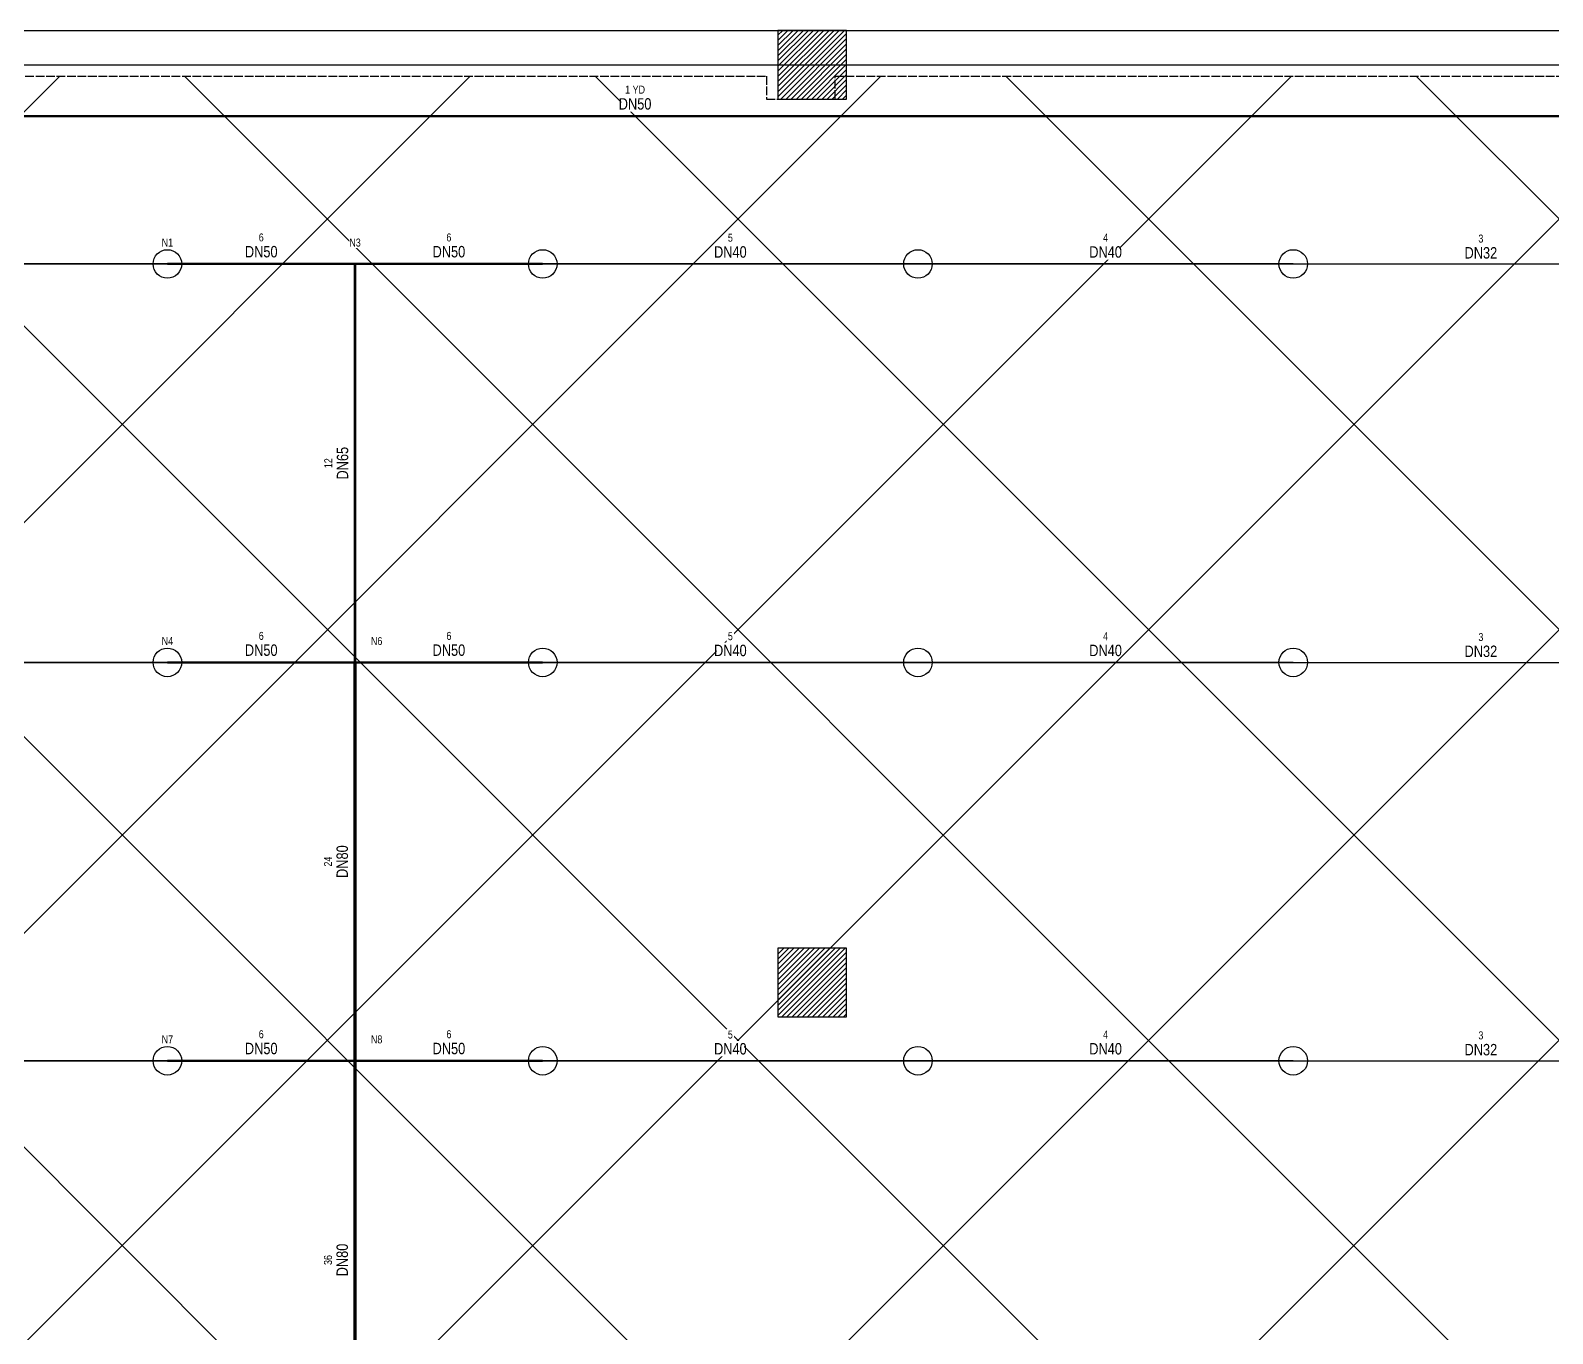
# Model space of a CAD drawing. Header units: centimetres. Extents: x 0 to 9130, y -568 to 3288.
# Drawn here: x 1716 to 3048, y 1360 to 2500 of the extents above; entities that cross this region are included whole.
import ezdxf
from ezdxf.enums import TextEntityAlignment as Align

# ---------------------------------------------------------------- set-up
doc = ezdxf.new("R2010")
doc.units = ezdxf.units.CM
doc.linetypes.add('DASHED', pattern=[1.524, 1.27, -0.254])
for name, color, linetype in [('ROTAS-MIMARI-DUVAR', 8, 'Continuous'), ('ROTAS-MIMARI-KOLON', 8, 'Continuous'), ('ROTAS-MIMARI-KOLON-TARAMA', 9, 'Continuous'), ('ROTAS-YANGIN-DOLAP-BORU', 1, 'Continuous'), ('ROTAS-YANGIN-DOLAP-CAP', 1, 'Continuous'), ('ROTAS-YANGIN-DOLAP-ERISIM', 3, 'DASHED'), ('ROTAS-YANGIN-DOLAP-KAPSAMA', 3, 'Continuous'), ('ROTAS-YANGIN-DUGUM', 3, 'Continuous'), ('ROTAS-YANGIN-SPR-BORU', 140, 'Continuous'), ('ROTAS-YANGIN-SPR-CAP', 141, 'Continuous'), ('ROTAS-YANGIN-SPRINKLER', 15, 'Continuous')]:
    doc.layers.add(name, color=color, linetype=linetype)
doc.styles.add('ROTAS', font='arial.ttf')

# ---------------------------------------------------------------- blocks, each defined once
blk = doc.blocks.new('ROTAS-SPR-DIK')
blk.add_circle((0, 0), 12.5)

msp = doc.modelspace()

# ---------------------------------------------------------------- hatches: boundary and pattern name
at = {"layer": 'ROTAS-MIMARI-KOLON-TARAMA'}
h = msp.add_hatch(dxfattribs=at)
h.set_pattern_fill('ANSI31')
h.paths.add_polyline_path([(2370, 2440), (2430, 2440), (2430, 2500), (2370, 2500)])
h = msp.add_hatch(dxfattribs=at)
h.set_pattern_fill('ANSI31')
h.paths.add_polyline_path([(2370, 1637), (2430, 1637), (2430, 1697), (2370, 1697)])
at = {"layer": 'ROTAS-YANGIN-DOLAP-KAPSAMA'}
h = msp.add_hatch(dxfattribs=at)
h.set_pattern_fill('ANSI37', scale=80)
h.paths.add_polyline_path([(20, 860), (20, 1640), (60, 1640), (60, 1700), (20, 1700), (20, 2440), (60, 2440), (60, 2460), (760, 2460), (760, 2440), (820, 2440), (820, 2460), (1560, 2460), (1560, 2440), (1620, 2440), (1620, 2460), (2360, 2460), (2360, 2440), (2420, 2440), (2420, 2460), (3160, 2460), (3160, 2440), (3220, 2440), (3220, 2460), (3940, 2460), (3940, 2440), (3960, 2440), (3960, 1700), (3940, 1700), (3940, 1640), (3960, 1640), (3960, 860), (3940, 860), (3940, 800), (3960, 800), (3960, 60), (3940, 60), (3940, 20), (3220, 20), (3220, 60), (3160, 60), (3160, 20), (2420, 20), (2420, 60), (2360, 60), (2360, 20), (1620, 20), (1620, 60), (1560, 60), (1560, 20), (820, 20), (820, 60), (760, 60), (760, 20), (60, 20), (60, 60), (20, 60), (20, 800), (60, 800), (60, 860)])
h.paths.add_polyline_path([(1560, 1700), (1560, 1640), (1620, 1640), (1620, 1700)], flags=0)
h.paths.add_polyline_path([(1620, 860), (1560, 860), (1560, 800), (1620, 800)], flags=0)
h.paths.add_polyline_path([(760, 1700), (760, 1640), (820, 1640), (820, 1700)], flags=0)
h.paths.add_polyline_path([(760, 860), (760, 800), (820, 800), (820, 860)], flags=0)
h.paths.add_polyline_path([(2360, 800), (2420, 800), (2420, 860), (2360, 860)], flags=0)
h.paths.add_polyline_path([(2360, 1640), (2420, 1640), (2420, 1700), (2360, 1700)], flags=0)
h.paths.add_polyline_path([(3220, 800), (3220, 860), (3160, 860), (3160, 800)], flags=0)
h.paths.add_polyline_path([(3160, 1640), (3220, 1640), (3220, 1700), (3160, 1700)], flags=0)

# ---------------------------------------------------------------- linework, layer by layer
at = {"layer": 'ROTAS-MIMARI-DUVAR'}
for p, q in [((350, 2500), (4000, 2500)), ((350, 2470), (3970, 2470))]:
    msp.add_line(p, q, dxfattribs=at)
at = {"layer": 'ROTAS-MIMARI-KOLON'}
for points in [[(2370, 2440), (2430, 2440), (2430, 2500), (2370, 2500)], [(2370, 1637), (2430, 1637), (2430, 1697), (2370, 1697)]]:
    msp.add_lwpolyline(points, close=True, dxfattribs=at)
at = {"layer": 'ROTAS-YANGIN-DOLAP-BORU', "const_width": 2}
msp.add_lwpolyline([(565, 2458), (565, 2425), (3925, 2425), (3925, 785), (3958, 785), (3958, 677)], dxfattribs=at)
at = {"layer": 'ROTAS-YANGIN-DOLAP-ERISIM', "linetype": 'DASHED', "ltscale": 6}
for points in [[(20, 860), (20, 1640), (60, 1640), (60, 1700), (20, 1700), (20, 2440), (60, 2440), (60, 2460), (760, 2460), (760, 2440), (820, 2440), (820, 2460), (1560, 2460), (1560, 2440), (1620, 2440), (1620, 2460), (2360, 2460), (2360, 2440), (2420, 2440), (2420, 2460), (3160, 2460)], [(1620, 2460), (2360, 2460), (2360, 2440), (2420, 2440), (2420, 2460), (3160, 2460)]]:
    msp.add_lwpolyline(points, dxfattribs=at)
at = {"layer": 'ROTAS-YANGIN-SPR-BORU'}
for points, const_width in [([(1835.8, 2295.7), (1507.5, 2295.7)], 1.5), ([(2000, 2295.7), (1835.8, 2295.7)], 2), ([(2000, 1947.1), (2000, 2295.7)], 2.5), ([(2000, 2295.7), (2164.2, 2295.7)], 2), ([(2164.2, 2295.7), (2492.5, 2295.7)], 1.5), ([(2492.5, 2295.7), (2820.8, 2295.7)], 1.5), ([(1835.8, 1947.1), (1507.5, 1947.1)], 1.5), ([(2000, 1947.1), (1835.8, 1947.1)], 2), ([(2000, 1598.6), (2000, 1947.1)], 3), ([(2000, 1947.1), (2164.2, 1947.1)], 2), ([(2164.2, 1947.1), (2492.5, 1947.1)], 1.5), ([(2492.5, 1947.1), (2820.8, 1947.1)], 1.5), ([(1835.8, 1598.6), (1507.5, 1598.6)], 1.5), ([(2000, 1598.6), (1835.8, 1598.6)], 2), ([(2000, 1250), (2000, 1598.6)], 3), ([(2000, 1598.6), (2164.2, 1598.6)], 2), ([(2164.2, 1598.6), (2492.5, 1598.6)], 1.5), ([(2492.5, 1598.6), (2820.8, 1598.6)], 1.5)]:
    msp.add_lwpolyline(points, dxfattribs=dict(at, const_width=const_width))
for points in [[(2820.8, 2295.7), (3149.2, 2295.7)], [(2820.8, 1947.1), (3149.2, 1947.1)], [(2820.8, 1598.6), (3149.2, 1598.6)]]:
    msp.add_lwpolyline(points, dxfattribs=at)

# ---------------------------------------------------------------- block references
at = {"layer": 'ROTAS-YANGIN-SPRINKLER'}
for p in [(1835.8, 2295.7), (2164.2, 2295.7), (2492.5, 2295.7), (2820.8, 2295.7), (1835.8, 1947.1), (2164.2, 1947.1), (2492.5, 1947.1), (2820.8, 1947.1), (1835.8, 1598.6), (2164.2, 1598.6), (2492.5, 1598.6), (2820.8, 1598.6)]:
    msp.add_blockref('ROTAS-SPR-DIK', p, dxfattribs=at)

# ---------------------------------------------------------------- next in the draw order: wipeouts: each hides what was drawn before it
for points in [[(2233.08, 2429), (2256.92, 2429), (2256.92, 2442.5), (2233.08, 2442.5)], [(1830.928, 2309.7), (1840.672, 2309.7), (1840.672, 2319.15), (1830.928, 2319.15)], [(1995.128, 2309.7), (2004.872, 2309.7), (2004.872, 2319.15), (1995.128, 2319.15)], [(1905.98, 2299.7), (1929.82, 2299.7), (1929.82, 2313.2), (1905.98, 2313.2)], [(2070.18, 2299.7), (2094.02, 2299.7), (2094.02, 2313.2), (2070.18, 2313.2)], [(2316.43, 2299.45), (2340.27, 2299.45), (2340.27, 2312.95), (2316.43, 2312.95)], [(2644.73, 2299.45), (2668.57, 2299.45), (2668.57, 2312.95), (2644.73, 2312.95)], [(2973.08, 2298.7), (2996.92, 2298.7), (2996.92, 2312.2), (2973.08, 2312.2)], [(1982.25, 2109.48), (1995.75, 2109.48), (1995.75, 2133.32), (1982.25, 2133.32)], [(1830.928, 1961.1), (1840.672, 1961.1), (1840.672, 1970.55), (1830.928, 1970.55)], [(1905.98, 1951.1), (1929.82, 1951.1), (1929.82, 1964.6), (1905.98, 1964.6)], [(2014, 1961.1), (2023.744, 1961.1), (2023.744, 1970.55), (2014, 1970.55)], [(2070.18, 1951.1), (2094.02, 1951.1), (2094.02, 1964.6), (2070.18, 1964.6)], [(2316.43, 1950.85), (2340.27, 1950.85), (2340.27, 1964.35), (2316.43, 1964.35)], [(2644.73, 1950.85), (2668.57, 1950.85), (2668.57, 1964.35), (2644.73, 1964.35)], [(2973.08, 1950.1), (2996.92, 1950.1), (2996.92, 1963.6), (2973.08, 1963.6)], [(1982, 1760.93), (1995.5, 1760.93), (1995.5, 1784.77), (1982, 1784.77)], [(1830.928, 1612.6), (1840.672, 1612.6), (1840.672, 1622.05), (1830.928, 1622.05)], [(1905.98, 1602.6), (1929.82, 1602.6), (1929.82, 1616.1), (1905.98, 1616.1)], [(2014, 1612.6), (2023.744, 1612.6), (2023.744, 1622.05), (2014, 1622.05)], [(2070.18, 1602.6), (2094.02, 1602.6), (2094.02, 1616.1), (2070.18, 1616.1)], [(2316.43, 1602.35), (2340.27, 1602.35), (2340.27, 1615.85), (2316.43, 1615.85)], [(2644.73, 1602.35), (2668.57, 1602.35), (2668.57, 1615.85), (2644.73, 1615.85)], [(2973.08, 1601.6), (2996.92, 1601.6), (2996.92, 1615.1), (2973.08, 1615.1)], [(1982, 1412.38), (1995.5, 1412.38), (1995.5, 1436.22), (1982, 1436.22)]]:
    msp.add_wipeout(points)

# ---------------------------------------------------------------- next in the draw order: texts
at = {"layer": 'ROTAS-YANGIN-DOLAP-CAP', "style": 'ROTAS', "width": 0.8}
msp.add_text('DN50', height=10, dxfattribs=at).set_placement((2245, 2435.75), align=Align.MIDDLE_CENTER)
at = {"layer": 'ROTAS-YANGIN-DUGUM', "style": 'ROTAS', "width": 0.8}
for s, p in [('N1', (1835.8, 2314.425)), ('N3', (2000, 2314.425)), ('N4', (1835.8, 1965.825)), ('N6', (2018.872, 1965.825)), ('N7', (1835.8, 1617.325)), ('N8', (2018.872, 1617.325))]:
    msp.add_text(s, height=7, dxfattribs=at).set_placement(p, align=Align.MIDDLE_CENTER)
at = {"layer": 'ROTAS-YANGIN-SPR-CAP', "style": 'ROTAS', "width": 0.8}
for s, p in [('DN50', (1917.9, 2306.45)), ('DN50', (2082.1, 2306.45)), ('DN40', (2328.35, 2306.2)), ('DN40', (2656.65, 2306.2)), ('DN32', (2985, 2305.45)), ('DN50', (1917.9, 1957.85)), ('DN50', (2082.1, 1957.85)), ('DN40', (2328.35, 1957.6)), ('DN40', (2656.65, 1957.6)), ('DN32', (2985, 1956.85)), ('DN50', (1917.9, 1609.35)), ('DN50', (2082.1, 1609.35)), ('DN40', (2328.35, 1609.1)), ('DN40', (2656.65, 1609.1)), ('DN32', (2985, 1608.35))]:
    msp.add_text(s, height=10, dxfattribs=at).set_placement(p, align=Align.MIDDLE_CENTER)
for s, p in [('DN65', (1989, 2121.4)), ('DN80', (1988.75, 1772.85)), ('DN80', (1988.75, 1424.3))]:
    msp.add_text(s, height=10, rotation=90, dxfattribs=at).set_placement(p, align=Align.MIDDLE_CENTER)

# ---------------------------------------------------------------- next in the draw order: wipeouts: each hides what was drawn before it
for points in [[(2236.656, 2443.5), (2253.344, 2443.5), (2253.344, 2452.95), (2236.656, 2452.95)], [(1914.764, 2314.2), (1921.036, 2314.2), (1921.036, 2323.65), (1914.764, 2323.65)], [(2078.964, 2314.2), (2085.236, 2314.2), (2085.236, 2323.65), (2078.964, 2323.65)], [(2325.214, 2313.95), (2331.486, 2313.95), (2331.486, 2323.4), (2325.214, 2323.4)], [(2653.514, 2313.95), (2659.786, 2313.95), (2659.786, 2323.4), (2653.514, 2323.4)], [(2981.864, 2313.2), (2988.136, 2313.2), (2988.136, 2322.65), (2981.864, 2322.65)], [(1971.8, 2116.528), (1981.25, 2116.528), (1981.25, 2126.272), (1971.8, 2126.272)], [(1914.764, 1965.6), (1921.036, 1965.6), (1921.036, 1975.05), (1914.764, 1975.05)], [(2078.964, 1965.6), (2085.236, 1965.6), (2085.236, 1975.05), (2078.964, 1975.05)], [(2325.214, 1965.35), (2331.486, 1965.35), (2331.486, 1974.8), (2325.214, 1974.8)], [(2653.514, 1965.35), (2659.786, 1965.35), (2659.786, 1974.8), (2653.514, 1974.8)], [(2981.864, 1964.6), (2988.136, 1964.6), (2988.136, 1974.05), (2981.864, 1974.05)], [(1971.55, 1767.978), (1981, 1767.978), (1981, 1777.722), (1971.55, 1777.722)], [(1914.764, 1617.1), (1921.036, 1617.1), (1921.036, 1626.55), (1914.764, 1626.55)], [(2078.964, 1617.1), (2085.236, 1617.1), (2085.236, 1626.55), (2078.964, 1626.55)], [(2325.214, 1616.85), (2331.486, 1616.85), (2331.486, 1626.3), (2325.214, 1626.3)], [(2653.514, 1616.85), (2659.786, 1616.85), (2659.786, 1626.3), (2653.514, 1626.3)], [(2981.864, 1616.1), (2988.136, 1616.1), (2988.136, 1625.55), (2981.864, 1625.55)], [(1971.55, 1419.428), (1981, 1419.428), (1981, 1429.172), (1971.55, 1429.172)]]:
    msp.add_wipeout(points)

# ---------------------------------------------------------------- next in the draw order: texts
at = {"layer": 'ROTAS-YANGIN-DOLAP-CAP', "style": 'ROTAS', "width": 0.8}
msp.add_text('1 YD', height=7, dxfattribs=at).set_placement((2245, 2448.225), align=Align.MIDDLE_CENTER)
at = {"layer": 'ROTAS-YANGIN-SPR-CAP', "style": 'ROTAS', "width": 0.8}
for s, p in [('6', (1917.9, 2318.925)), ('6', (2082.1, 2318.925)), ('5', (2328.35, 2318.675)), ('4', (2656.65, 2318.675)), ('3', (2985, 2317.925)), ('6', (1917.9, 1970.325)), ('6', (2082.1, 1970.325)), ('5', (2328.35, 1970.075)), ('4', (2656.65, 1970.075)), ('3', (2985, 1969.325)), ('6', (1917.9, 1621.825)), ('6', (2082.1, 1621.825)), ('5', (2328.35, 1621.575)), ('4', (2656.65, 1621.575)), ('3', (2985, 1620.825))]:
    msp.add_text(s, height=7, dxfattribs=at).set_placement(p, align=Align.MIDDLE_CENTER)
for s, p in [('12', (1976.525, 2121.4)), ('24', (1976.275, 1772.85)), ('36', (1976.275, 1424.3))]:
    msp.add_text(s, height=7, rotation=90, dxfattribs=at).set_placement(p, align=Align.MIDDLE_CENTER)

doc.saveas('drawing.dxf')
